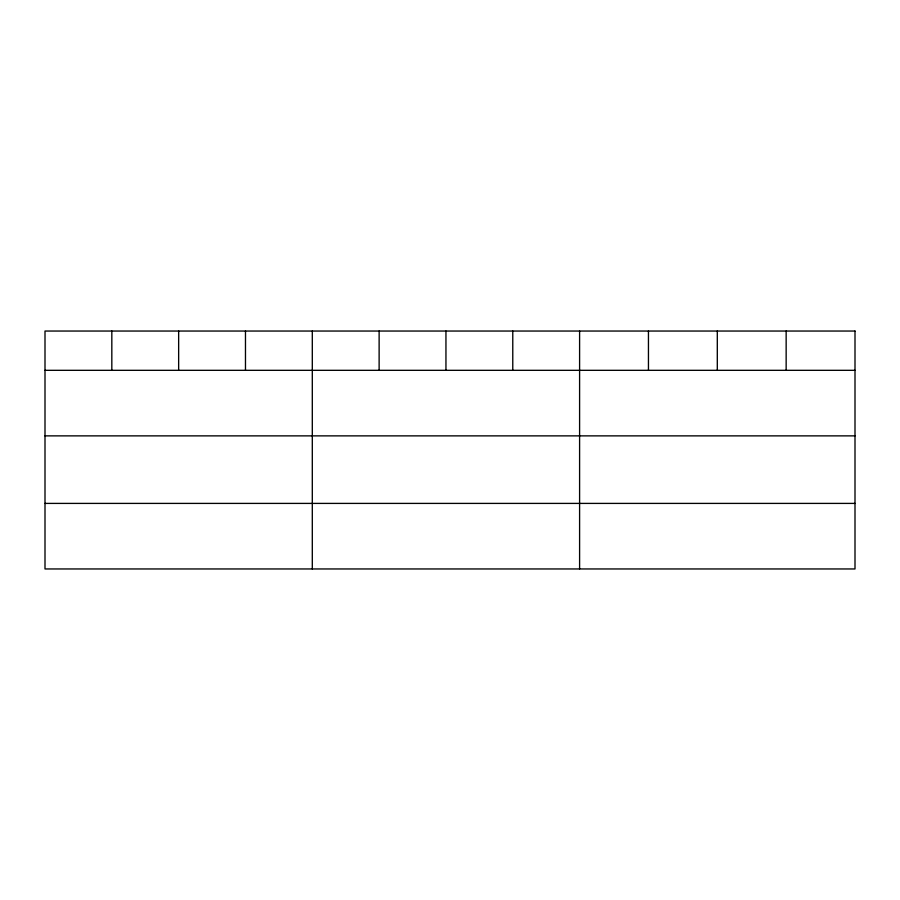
<?xml version="1.0" encoding="UTF-8"?>
<svg xmlns="http://www.w3.org/2000/svg" width="900" height="900" viewBox="0 0 900 900"><rect width="100%" height="100%" fill="white"/><g stroke="black" fill="none" stroke-linecap="round" stroke-linejoin="round"><path stroke-width="1.35" d="M45 370.316L855 370.316M45 435.87L855 435.87M45 503.404L855 503.404M786.15 331.043L786.15 370.316M717.3 331.043L717.3 370.316M648.45 331.043L648.45 370.316M579.6 331.043L579.6 568.957M512.775 331.043L512.775 370.316M445.95 331.043L445.95 370.316M379.125 331.043L379.125 370.316M312.3 331.043L312.3 568.957M245.475 331.043L245.475 370.316M178.65 331.043L178.65 370.316M111.825 331.043L111.825 370.316M855 331.043L45 331.043L45 568.957L855 568.957L855 331.043"/></g></svg>
